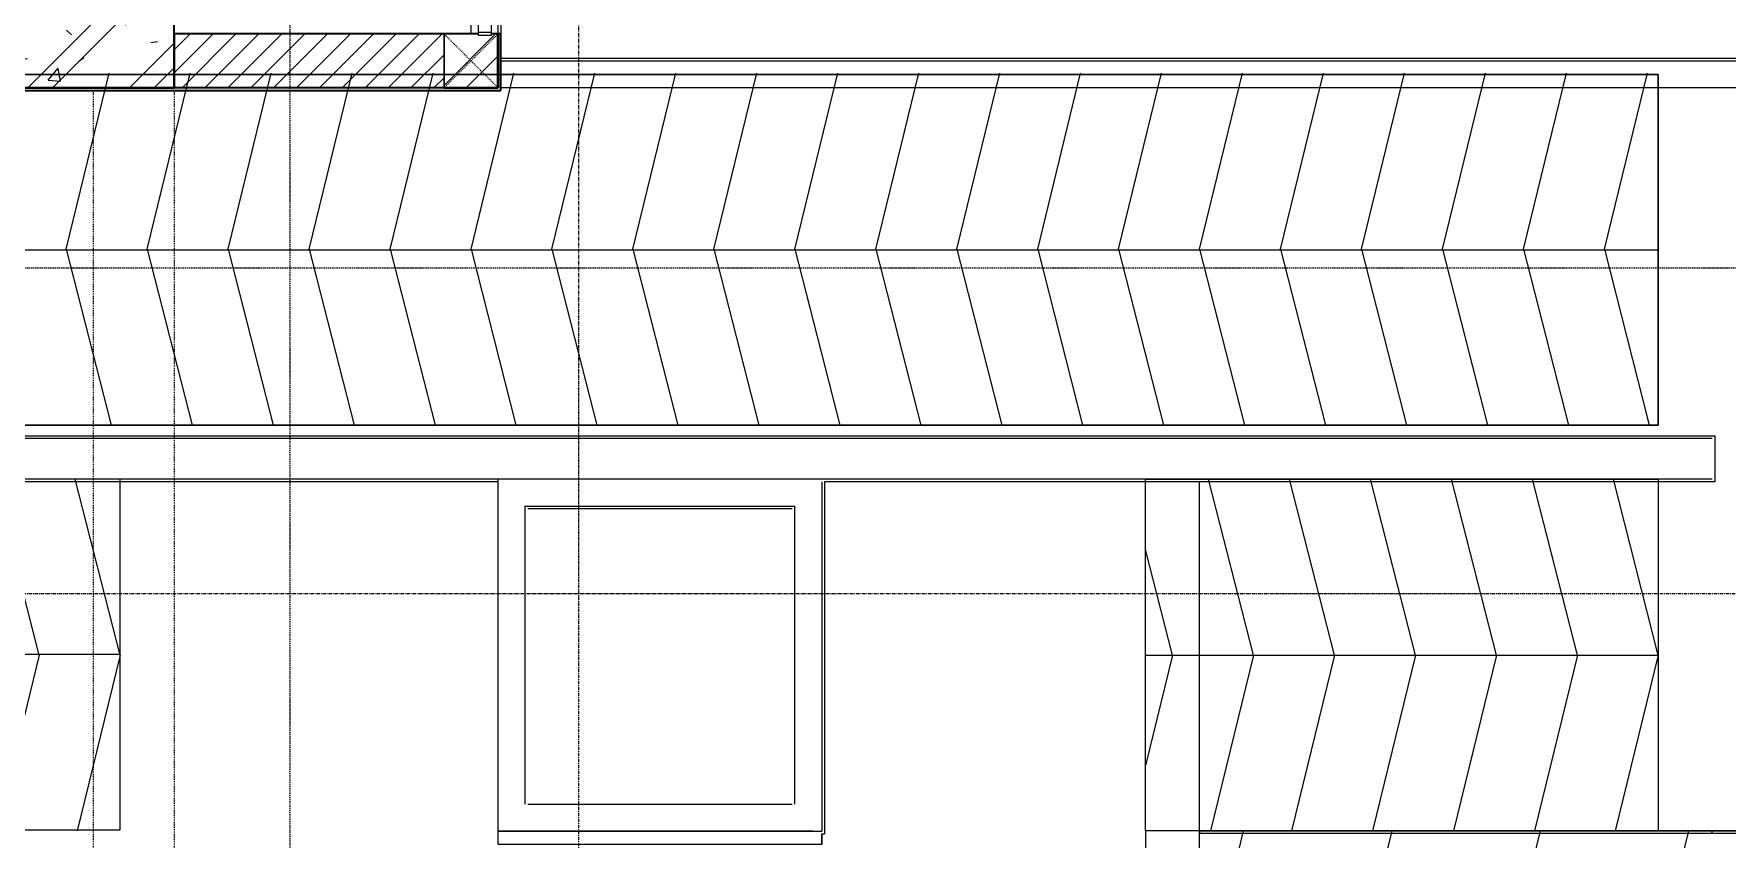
# Model space of a CAD drawing. Header units: millimetres. Extents: x 46079 to 131409, y 40831 to 60403.
# Drawn here: x 112173 to 118448, y 50528 to 53512 of the extents above; entities that cross this region are included whole.
import ezdxf

# ---------------------------------------------------------------- set-up
doc = ezdxf.new("R2010")
doc.units = ezdxf.units.MM
for name, pattern in [('Alignement de la ligne', [6.35, 3.175, -3.175]), ('Dash', [6, 3, -3]), ('Dash Dot 3_16_', [7.9375, 4.7625, -1.5875, 0, -1.5875]), ('Grid Line', [22.225, 12.7, -3.175, 3.175, -3.175])]:
    doc.linetypes.add(name, pattern=pattern)
for name, color, linetype, lineweight in [('0-2', 10, 'Continuous', 5), ('A-DETL-THIN', 151, 'Continuous', 18), ('A-FLOR', 192, 'Continuous', 18), ('A-FLOR-HRAL', 11, 'Continuous', 18), ('A-FLOR-HRAL-3', 11, 'Continuous', 25), ('A-WALL', 113, 'Continuous', 18), ('A-WALL-1', 113, 'Continuous', 35), ('A-WALL-PATT-1', 111, 'Continuous', 18), ('G-ANNO-SYMB-1', 111, 'Dash Dot 3_16_', 18), ('G-IMPT-3', 9, 'Alignement de la ligne', 18), ('M-EQPM-2', 9, 'Alignement de la ligne', 18), ('S-COLS', 52, 'Continuous', 18), ('S-COLS-1', 9, 'Continuous', 18), ('S-COLS-2', 7, 'Continuous', 35), ('S-COLS-3', 52, 'Dash', 18), ('S-COLS-4', 52, 'Continuous', 35), ('S-COLS-HDLN', 52, 'Dash', 18), ('S-GRID-1', 1, 'Grid Line', 9)]:
    doc.layers.add(name, color=color, linetype=linetype, lineweight=lineweight)
pattern_1 = [(50, (59240.8, 0), (546.5526, -47.8174), [57.15, -628.65]), (355, (59240.8, 0), (-105.7283, 573.17), [45.72, -502.92]), (100.451, (59286.33, -4), (440.8275, 525.35), [48.57, -534.27]), (46.184, (59240.8, 152.4), (813.2367, -126.1284), [85.725, -942.975]), (96.636, (59308.55, 141.9), (712.207, 742.283), [72.855, -801.405]), (351.184, (59240.8, 152.4), (712.215, 742.276), [68.58, -754.38]), (21, (59317, 114.3), (454.8433, -306.796), [57.15, -628.65]), (326, (59317, 114.3), (185.4063, 552.5638), [45.72, -502.92]), (71.451, (59354.9, 88.73), (640.2512, 245.764), [48.57, -534.27]), (37.5, (59240.78, 0), (9.26637, 253.66504), [5.029, -491.795, 5.029, -505.511, -504.825]), (37.5, (59240.78, 0), (9.26637, 253.66504), [-1007.364, 5.029, -499.796]), (7.5, (59240.78, 0), (200.4594, 300.5414), [5.029, -286.055, 5.029, -480.365, -192.405]), (7.5, (59240.78, 0), (200.4594, 300.5414), [-776.478, 5.029, -187.376]), (327.5, (59070.85, 0), (406.77284, -17.18643), [5.029, -185.471, 5.029, -589.331, -788.67]), (327.5, (59070.85, 0), (406.77284, -17.18643), [-784.86, 5.029, -783.641]), (317.5, (58994.65, 0), (444.388, 76.2803), [5.029, -242.621, 5.029, -389.687, -560.07]), (317.5, (58994.65, 0), (444.388, 76.2803), [-642.366, 5.029, -555.041]), (45, (59240.78, 0), (-188.5854, 188.5854), []), (45, (59240.78, 285.75), (-188.5854, 188.5854), [])]

# ---------------------------------------------------------------- blocks, each defined once
blk = doc.blocks.new('NCV_TKTC_KET CAU_rvt-3-TKCS_BỂ NƯỚC NGẦM - MẶT BẰNG NẮP BỂ')
at = {"layer": 'S-COLS-1'}
h = blk.add_hatch(dxfattribs=at)
h.set_pattern_fill('FP_2', color=256, style=0, pattern_type=2)
h.set_pattern_definition([(50, (0, 0), (546.5526, -47.8174), [57.15, -628.65]), (355, (0, 0), (-105.7283, 573.17), [45.72, -502.92]), (100.451, (45.55, -4), (440.8275, 525.35), [48.57, -534.27]), (46.184, (0, 152.4), (813.2367, -126.1284), [85.725, -942.975]), (96.636, (67.8, 141.9), (712.207, 742.283), [72.855, -801.405]), (351.184, (0, 152.4), (712.215, 742.276), [68.58, -754.38]), (21, (76.2, 114.3), (454.8433, -306.796), [57.15, -628.65]), (326, (76.2, 114.3), (185.4063, 552.5638), [45.72, -502.92]), (71.451, (114.1, 88.73), (640.2512, 245.764), [48.57, -534.27]), (37.5, (0, 0), (9.26637, 253.66504), [25.146, -471.678, 25.146, -485.394, -504.825]), (37.5, (0, 0), (9.26637, 253.66504), [-1007.364, 25.146, -479.679]), (7.5, (0, 0), (200.4594, 300.5414), [25.146, -265.938, 25.146, -460.248, -192.405]), (7.5, (0, 0), (200.4594, 300.5414), [-776.478, 25.146, -167.259]), (327.5, (-169.93, 0), (406.77284, -17.18643), [25.146, -165.354, 25.146, -569.214, -788.67]), (327.5, (-169.93, 0), (406.77284, -17.18643), [-784.86, 25.146, -763.524]), (317.5, (-246.13, 0), (444.388, 76.2803), [25.146, -222.504, 25.146, -369.57, -560.07]), (317.5, (-246.13, 0), (444.388, 76.2803), [-642.366, 25.146, -534.924])])
h.paths.add_polyline_path([(53452.6, 53311.9), (53452.6, 53761.9), (52602.6, 53761.9), (52602.6, 53311.9), (53054.8, 53311.9)])
h = blk.add_hatch(dxfattribs=at)
h.set_pattern_fill('FP_3', color=256, style=0, pattern_type=2)
h.set_pattern_definition([(45, (0, 0), (-188.5854, 188.5854), []), (45, (0, 285.75), (-188.5854, 188.5854), [])])
h.paths.add_polyline_path([(53452.6, 53311.9), (53452.6, 53761.9), (52602.6, 53761.9), (52602.6, 53311.9), (53054.8, 53311.9)])
at = {"layer": 'S-COLS-2'}
for p, q in [((53452.6, 53311.9), (53452.6, 53761.9)), ((52602.6, 53311.9), (53452.6, 53311.9))]:
    blk.add_line(p, q, dxfattribs=at)
blk = doc.blocks.new('Railing - 50 x 10mm-1251311-TKCS_BỂ NƯỚC NGẦM - MẶT BẰNG NẮP BỂ')
at = {"layer": 'A-FLOR-HRAL-3'}
for p, q in [((25, 5), (-25, 5)), ((-25, 5), (-25, -5)), ((25, -5), (25, 5)), ((-25, -5), (25, -5))]:
    blk.add_line(p, q, dxfattribs=at)
blk = doc.blocks.new('Railing - Railing-1598497-TKCS_BỂ NƯỚC NGẦM - MẶT BẰNG NẮP BỂ')
at = {"layer": 'A-FLOR-HRAL'}
for p, q in [((54578.6, 56630.3), (54578.6, 53516.9)), ((54628.6, 53516.9), (54628.6, 56630.3))]:
    blk.add_line(p, q, dxfattribs=at)
for p in [(54603.6, 56635.3), (54603.6, 53511.9)]:
    blk.add_blockref('Railing - 50 x 10mm-1251311-TKCS_BỂ NƯỚC NGẦM - MẶT BẰNG NẮP BỂ', p)
blk = doc.blocks.new('TKTC_NAP THAM BE NUOC NGAM_260130 - TKTC_XREF_260130_NAP THAM BE NUOC NGAM_dwg-4013458-TKCS_BỂ NƯỚC NGẦM - MẶT BẰNG NẮP BỂ')
at = {"layer": 'G-IMPT-3'}
for p, q in [((-150009, 148879.7), (-150009, 140124.7)), ((-149709, 148879.7), (-149709, 140124.7))]:
    blk.add_line(p, q, dxfattribs=at)
at = {"layer": 'G-IMPT-3', "flags": 128}
blk.add_lwpolyline([(-135209, 141325.1), (-135209, 153614.7), (-142034, 153614.7), (-142034, 148889.7), (-148499, 148889.7)], dxfattribs=at)
blk = doc.blocks.new('TKTC_NAP THAM BE NUOC NGAM_260130 - NẮP THĂM BỂ NƯỚC NGẦM-2336355-TKCS_BỂ NƯỚC NGẦM - MẶT BẰNG NẮP BỂ')
blk.add_blockref('TKTC_NAP THAM BE NUOC NGAM_260130 - TKTC_XREF_260130_NAP THAM BE NUOC NGAM_dwg-4013458-TKCS_BỂ NƯỚC NGẦM - MẶT BẰNG NẮP BỂ', (150009, -139814.7))
blk = doc.blocks.new('Top Rail Type - Top Rail_Internal_-2412096-TKCS_BỂ NƯỚC NGẦM - MẶT BẰNG NẮP BỂ')
at = {"layer": 'A-FLOR-HRAL'}
for p, q in [((54652.6, 50507.5), (54652.6, 50557.5)), ((54652.6, 50557.5), (55819.3, 50557.5)), ((55852.6, 50547.5), (55852.6, 50507.5)), ((55852.6, 50507.5), (54652.6, 50507.5))]:
    blk.add_line(p, q, dxfattribs=at)
blk = doc.blocks.new('Top Rail Type - Top Rail_Internal_-V40-TKCS_BỂ NƯỚC NGẦM - MẶT BẰNG NẮP BỂ')
at = {"layer": 'A-FLOR-HRAL'}
for p, q in [((54652.6, 50507.5), (54652.6, 50557.5)), ((55819.3, 50557.5), (54652.6, 50557.5)), ((55852.6, 50507.5), (55852.6, 50547.5)), ((55852.6, 50507.5), (54652.6, 50507.5))]:
    blk.add_line(p, q, dxfattribs=at)
blk = doc.blocks.new('G1_SOF - BO TRU - 200x200-3050151-TKCS_BỂ NƯỚC NGẦM - MẶT BẰNG NẮP BỂ')
at = {"layer": 'S-COLS-HDLN'}
for p, q in [((-100, 100), (100, -100)), ((100, 100), (-100, -100))]:
    blk.add_line(p, q, dxfattribs=at)

msp = doc.modelspace()

# ---------------------------------------------------------------- hatches: boundary and pattern name
at = {"layer": 'A-WALL-PATT-1'}
h = msp.add_hatch(dxfattribs=at)
h.set_pattern_fill('FP_1', color=256, style=0, pattern_type=2)
h.set_pattern_definition([(45, (59240.78, 0), (-42.426407, 42.426407), [])])
h.paths.add_polyline_path([(113693.3, 53311.9), (113693.3, 53511.9), (112693.4, 53511.9), (112693.4, 53311.9)])
at = {"layer": 'S-COLS-1'}
h = msp.add_hatch(dxfattribs=at)
h.set_pattern_fill('FP_6', color=256, style=0, pattern_type=2)
h.set_pattern_definition(pattern_1)
h.paths.add_polyline_path([(113869.3, 53311.9), (113893.3, 53311.9), (113893.3, 53511.9), (113869.3, 53511.9), (113869.3, 53506.9), (113819.3, 53506.9), (113819.3, 53511.9), (113693.3, 53511.9), (113693.3, 53311.9), (113819.3, 53311.9)])
h = msp.add_hatch(dxfattribs=at)
h.set_pattern_fill('FP_6', color=256, style=0, pattern_type=2)
h.set_pattern_definition(pattern_1)
h.paths.add_polyline_path([(113869.3, 53311.9), (113893.3, 53311.9), (113893.3, 53511.9), (113869.3, 53511.9), (113869.3, 53506.9), (113819.3, 53506.9), (113819.3, 53511.9), (113693.3, 53511.9), (113693.3, 53311.9), (113819.3, 53311.9)])

# ---------------------------------------------------------------- linework, layer by layer
at = {"layer": 'A-DETL-THIN'}
for p, q in [((109593.3, 53361.9), (118193.3, 53361.9)), ((118193.3, 53361.9), (109593.3, 53361.9)), ((112293.3, 52713.9), (112452.6, 53365.9)), ((112593.3, 52713.9), (112752.6, 53365.9)), ((112893.3, 52713.9), (113052.6, 53365.9)), ((113193.3, 52713.9), (113352.6, 53365.9)), ((113493.3, 52713.9), (113652.6, 53365.9)), ((113793.3, 52713.9), (113952.6, 53365.9)), ((114093.3, 52713.9), (114252.6, 53365.9)), ((114393.3, 52713.9), (114552.6, 53365.9)), ((114693.3, 52713.9), (114852.6, 53365.9)), ((114993.3, 52713.9), (115152.6, 53365.9)), ((115293.3, 52713.9), (115452.6, 53365.9)), ((115593.3, 52713.9), (115752.6, 53365.9)), ((115893.3, 52713.9), (116052.6, 53365.9)), ((116193.3, 52713.9), (116352.6, 53365.9)), ((116493.3, 52713.9), (116652.6, 53365.9)), ((116793.3, 52713.9), (116952.6, 53365.9)), ((117093.3, 52713.9), (117252.6, 53365.9)), ((117393.3, 52713.9), (117552.6, 53365.9)), ((117693.3, 52713.9), (117852.6, 53365.9)), ((117993.3, 52713.9), (118152.6, 53365.9)), ((118193.3, 53361.9), (118193.3, 52061.9)), ((118193.3, 52061.9), (118193.3, 53361.9)), ((109593.3, 52711.9), (118193.3, 52711.9)), ((112293.3, 52713.9), (112459.9, 52061.9)), ((112593.3, 52713.9), (112759.9, 52061.9)), ((112893.3, 52713.9), (113059.9, 52061.9)), ((113193.3, 52713.9), (113359.9, 52061.9)), ((113493.3, 52713.9), (113659.9, 52061.9)), ((113793.3, 52713.9), (113959.9, 52061.9)), ((114093.3, 52713.9), (114259.9, 52061.9)), ((114393.3, 52713.9), (114559.9, 52061.9)), ((114693.3, 52713.9), (114859.9, 52061.9)), ((114993.3, 52713.9), (115159.9, 52061.9)), ((115293.3, 52713.9), (115459.9, 52061.9)), ((115593.3, 52713.9), (115759.9, 52061.9)), ((115893.3, 52713.9), (116059.9, 52061.9)), ((116193.3, 52713.9), (116359.9, 52061.9)), ((116493.3, 52713.9), (116659.9, 52061.9)), ((116793.3, 52713.9), (116959.9, 52061.9)), ((117093.3, 52713.9), (117259.9, 52061.9)), ((117393.3, 52713.9), (117559.9, 52061.9)), ((117693.3, 52713.9), (117859.9, 52061.9)), ((117993.3, 52713.9), (118159.9, 52061.9)), ((118193.3, 52061.9), (109593.3, 52061.9)), ((109593.3, 52061.9), (118193.3, 52061.9)), ((112193.3, 51209.9), (112026.7, 51861.9)), ((112493.3, 51209.9), (112326.7, 51861.9)), ((112493.3, 50561.9), (112493.3, 51861.9)), ((116293.3, 51861.9), (118193.3, 51861.9)), ((116293.3, 50557.9), (116293.3, 51861.9)), ((116693.3, 51209.9), (116526.6, 51861.9)), ((116993.3, 51209.9), (116826.6, 51861.9)), ((117293.3, 51209.9), (117126.6, 51861.9)), ((117593.3, 51209.9), (117426.6, 51861.9)), ((117893.3, 51209.9), (117726.6, 51861.9)), ((118193.3, 51209.9), (118026.6, 51861.9)), ((118193.3, 51861.9), (118193.3, 50557.9)), ((116393.3, 51209.9), (116293.3, 51600.9)), ((112493.3, 51211.9), (109593.3, 51211.9)), ((112193.3, 51209.9), (112034, 50557.9)), ((112493.3, 51209.9), (112334, 50557.9)), ((116293.3, 51209.9), (118193.3, 51209.9)), ((116393.3, 51209.9), (116293.3, 50801)), ((116693.3, 51209.9), (116533.9, 50557.9)), ((116993.3, 51209.9), (116833.9, 50557.9)), ((117293.3, 51209.9), (117133.9, 50557.9)), ((117593.3, 51209.9), (117433.9, 50557.9)), ((117893.3, 51209.9), (117733.9, 50557.9)), ((118193.3, 51209.9), (118033.9, 50557.9)), ((109593.3, 50561.9), (112493.3, 50561.9)), ((118193.3, 50557.9), (116293.3, 50557.9)), ((116293.3, 49072.1), (116656.5, 50557.9)), ((119693.3, 50557.9), (116293.3, 50557.9)), ((116293.3, 50557.9), (116293.3, 47586.3)), ((116843.3, 49072.1), (117206.5, 50557.9)), ((117393.3, 49072.1), (117756.5, 50557.9)), ((117943.3, 49072.1), (118306.5, 50557.9))]:
    msp.add_line(p, q, dxfattribs=at)
at = {"layer": 'A-FLOR'}
for p, q in [((116493.3, 50557.9), (116493.3, 51851.9)), ((116493.4, 47596.3), (116493.4, 51851.9)), ((116493.4, 50557.9), (116493.3, 50557.9))]:
    msp.add_line(p, q, dxfattribs=at)
at = {"layer": 'A-WALL'}
for p, q in [((113793.3, 53511.9), (113793.3, 56633.3)), ((113893.3, 56633.3), (113893.3, 53511.9)), ((113893.4, 53511.9), (113893.4, 56625.2)), ((113903.4, 56625.2), (113903.4, 53511.9)), ((113693.3, 53311.9), (113693.3, 53511.9)), ((113903.4, 53421.9), (119393.3, 53421.9)), ((113903.4, 53411.9), (119393.3, 53411.9)), ((119503.3, 53311.9), (113903.4, 53311.9)), ((109583.3, 52021.9), (118403.3, 52021.9)), ((118403.3, 52021.9), (118403.3, 51851.9)), ((118393.3, 52011.9), (109593.3, 52011.9)), ((113893.4, 51851.9), (109583.3, 51851.9)), ((118393.3, 51861.9), (109593.3, 51861.9)), ((113893.4, 50557.5), (113893.4, 51861.9)), ((115093.4, 51851.9), (115093.4, 50557.5)), ((118403.3, 51851.9), (115103.4, 51851.9)), ((115103.4, 51851.9), (115103.4, 50547.5)), ((113993.4, 51761.9), (114993.4, 51761.9)), ((113993.4, 51761.9), (113993.4, 50657.5)), ((114983.4, 51751.9), (114003.4, 51751.9)), ((114993.4, 50657.5), (114993.4, 51761.9)), ((114003.4, 50657.5), (114983.4, 50657.5)), ((115060.1, 50557.5), (115093.4, 50557.5)), ((115093.4, 50547.5), (115103.4, 50547.5)), ((116493.4, 50557.9), (119993.3, 50557.9)), ((116493.4, 50557.9), (116493.4, 50547.9)), ((120003.3, 50547.9), (116493.4, 50547.9)), ((118393.3, 50547.9), (118393.3, 50557.9))]:
    msp.add_line(p, q, dxfattribs=at)
at = {"layer": 'A-WALL-1'}
for p, q in [((113693.3, 53511.9), (112693.4, 53511.9)), ((112693.4, 53511.9), (112693.4, 53311.9)), ((113903.4, 53511.9), (113893.4, 53511.9)), ((113893.4, 53511.9), (113893.4, 53311.9)), ((113903.4, 53301.9), (113903.4, 53511.9)), ((113893.4, 53311.9), (108093.3, 53311.9)), ((108103.3, 53301.9), (113903.4, 53301.9))]:
    msp.add_line(p, q, dxfattribs=at)
at = {"layer": 'G-ANNO-SYMB-1'}
for p, q in [((113122.5, 59766.6), (113122.5, 42597.1)), ((105498.6, 52644.4), (130322.3, 52644.4))]:
    msp.add_line(p, q, dxfattribs=at)
at = {"layer": 'S-COLS'}
msp.add_line((113693.3, 53511.9), (113693.3, 53311.9), dxfattribs=at)
at = {"layer": 'S-COLS-4'}
for p, q in [((113819.3, 53511.9), (113693.3, 53511.9)), ((113893.3, 53511.9), (113869.3, 53511.9)), ((113893.3, 53311.9), (113893.3, 53511.9)), ((113693.3, 53311.9), (113893.3, 53311.9))]:
    msp.add_line(p, q, dxfattribs=at)
at = {"layer": 'S-GRID-1'}
for p, q in [((114193.3, 44834), (114193.3, 57469.4)), ((127479.4, 51436.9), (108127, 51436.9))]:
    msp.add_line(p, q, dxfattribs=at)

# ---------------------------------------------------------------- block references
at = {"layer": '0-2'}
msp.add_blockref('NCV_TKTC_KET CAU_rvt-3-TKCS_BỂ NƯỚC NGẦM - MẶT BẰNG NẮP BỂ', (59240.8, 0), dxfattribs=at)
at = {"layer": 'A-FLOR-HRAL'}
for name in ['Railing - Railing-1598497-TKCS_BỂ NƯỚC NGẦM - MẶT BẰNG NẮP BỂ', 'Top Rail Type - Top Rail_Internal_-2412096-TKCS_BỂ NƯỚC NGẦM - MẶT BẰNG NẮP BỂ', 'Top Rail Type - Top Rail_Internal_-V40-TKCS_BỂ NƯỚC NGẦM - MẶT BẰNG NẮP BỂ']:
    msp.add_blockref(name, (59240.8, 0), dxfattribs=at)
at = {"layer": 'M-EQPM-2'}
msp.add_blockref('TKTC_NAP THAM BE NUOC NGAM_260130 - NẮP THĂM BỂ NƯỚC NGẦM-2336355-TKCS_BỂ NƯỚC NGẦM - MẶT BẰNG NẮP BỂ', (112393.4, 44236.9), dxfattribs=at)
at = {"layer": 'S-COLS-3'}
msp.add_blockref('G1_SOF - BO TRU - 200x200-3050151-TKCS_BỂ NƯỚC NGẦM - MẶT BẰNG NẮP BỂ', (113793.3, 53411.9), dxfattribs=at)

doc.saveas('drawing.dxf')
